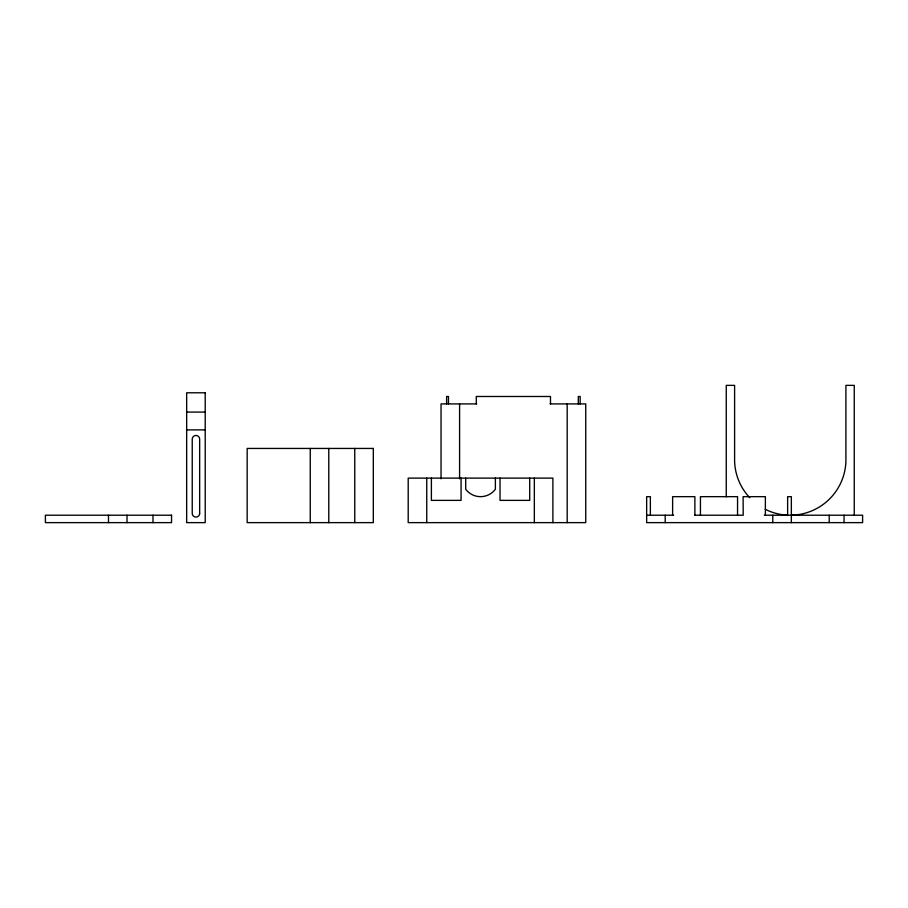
<?xml version="1.0" encoding="UTF-8"?>
<svg xmlns="http://www.w3.org/2000/svg" width="908" height="908" viewBox="0 0 908 908"><rect width="100%" height="100%" fill="white"/><g stroke="black" fill="none" stroke-linecap="round" stroke-linejoin="round"><path stroke-width="1.36" d="M476.689 403.912L441.038 403.912L441.038 478.822M550.089 403.912L585.739 403.912L585.739 522.633L408.203 522.633L408.203 478.119L552.893 478.119L552.893 522.633M186.662 412.073L205.219 412.073M186.662 429.881L205.219 429.881M646.655 515.211L673.657 515.211M694.813 515.211L743.209 515.211L743.107 496.665L765.376 496.665L765.376 515.211M764.332 515.211L862.6 515.211L862.6 522.633L646.655 522.633L646.655 496.665L650.366 496.665L650.366 515.211M854.258 515.211L854.258 385.367L845.904 385.367L845.904 461.423A55.683 55.683 0 0 1 791.538 515.199M844.054 515.211L844.054 522.633M829.208 515.211L829.208 522.633M791.345 522.633L791.345 496.665L787.633 496.665L787.633 515.211A55.683 55.683 0 0 1 765.24 509.274M772.787 515.211L772.787 522.633M737.546 515.211L737.546 496.665L700.443 496.665L700.443 515.211M726.252 496.869L726.252 385.367L734.606 385.367L734.606 461.423A55.683 55.683 0 0 0 749.747 497.732M694.881 515.211L694.881 496.665L672.624 496.665L672.624 515.211M665.201 515.211L665.201 522.633M580.167 403.912L580.167 396.49L578.317 396.49L578.317 403.912M567.182 403.912L567.182 522.633M550.486 403.912L550.486 396.49L476.291 396.49L476.291 403.912M534.335 478.119L534.335 522.633M529.704 478.119L529.704 500.376L500.024 500.376L500.024 478.119M495.382 478.119L495.382 489.242A18.546 18.546 0 0 1 465.702 489.242L465.702 478.119M461.071 478.119L461.071 500.376L431.391 500.376L431.391 478.119M459.596 403.912L459.596 478.822M448.461 403.912L448.461 396.49L446.611 396.49L446.611 403.912M426.749 478.119L426.749 522.633M354.756 448.439L354.756 522.633M328.787 448.439L328.787 522.633M310.241 448.439L310.241 522.633M152.987 515.211L152.987 522.633M127.018 515.211L127.018 522.633M108.472 515.211L108.472 522.633M205.219 392.789L186.662 392.789L186.662 522.633L205.219 522.633L205.219 392.789M373.313 448.439L247.169 448.439L247.169 522.633L373.313 522.633L373.313 448.439M171.544 515.211L45.4 515.211L45.4 522.633L171.544 522.633L171.544 515.211M199.658 513.361L199.658 439.154A3.711 3.711 0 0 0 195.946 435.454A3.711 3.711 0 0 0 192.235 439.154L192.235 513.361A3.711 3.711 0 0 0 195.946 517.072A3.711 3.711 0 0 0 199.658 513.361"/></g></svg>
